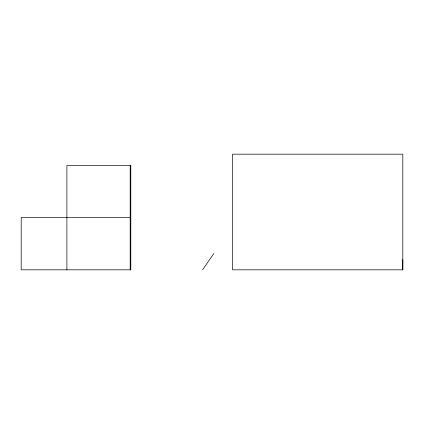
<?xml version="1.0" encoding="UTF-8"?>
<svg xmlns="http://www.w3.org/2000/svg" width="424" height="424" viewBox="0 0 424 424"><rect width="100%" height="100%" fill="white"/><g stroke="black" fill="none" stroke-linecap="round" stroke-linejoin="round"><path stroke-width="0.64" d="M402.8 269.823L402.8 154.177L232.569 154.177L232.569 269.823L402.8 269.823L402.8 259.647M202.555 269.823L213.871 253.446M130.179 217.374L21.2 217.374L21.2 269.823L130.809 269.823L130.809 165.593L66.897 165.593L66.897 269.823M130.179 165.593L130.179 269.823"/></g></svg>
